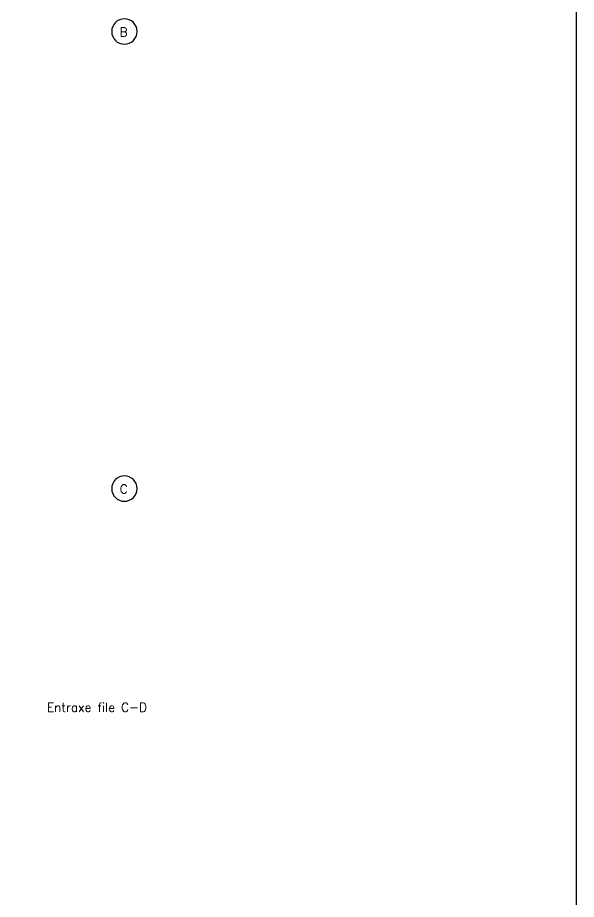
# Model space of a CAD drawing. Header units: metres. Extents: x 134472 to 303672, y 136880 to 366415.
# Drawn here: x 281667 to 303672, y 300192 to 334895 of the extents above; entities that cross this region are included whole.
import ezdxf
from ezdxf.enums import TextEntityAlignment as Align

# ---------------------------------------------------------------- set-up
doc = ezdxf.new("R2010")
doc.units = ezdxf.units.M
doc.header["$LTSCALE"] = 2
doc.header["$MEASUREMENT"] = 0
doc.layers.add('CFD-Text', color=7, linetype='Continuous')
doc.layers.add('hojo', color=255, linetype='Continuous')
doc.styles.add('A030-07$0$ROMANS', font='romans')

msp = doc.modelspace()

# ---------------------------------------------------------------- linework, layer by layer
at = {"layer": 'CFD-Text', "flags": 128}
for points in [[(285871.059, 334849.317, 1), (285871.059, 333849.317, 1), (285871.059, 334849.317)], [(285871.059, 316860.067, 1), (285871.059, 315860.067, 1), (285871.059, 316860.067)]]:
    msp.add_lwpolyline(points, format="xyb", dxfattribs=at)
at = {"layer": 'hojo'}
msp.add_lwpolyline([(134472.159, 248215.259), (303672.159, 248215.259), (303672.159, 366415.259), (134472.159, 366415.259)], close=True, dxfattribs=at)
msp.add_lwpolyline([(134472.159, 248215.259), (303672.159, 248215.259), (303672.159, 366415.259), (134472.159, 366415.259)], close=True, dxfattribs=at)

# ---------------------------------------------------------------- texts
at = {"layer": 'CFD-Text', "style": 'A030-07$0$ROMANS'}
for s, p in [('B', (285839.257, 334328.093)), ('C', (285847.59, 316338.843)), ('Entraxe file C-D', (284791.087, 307750.769))]:
    msp.add_text(s, height=350, rotation=0.0000273, dxfattribs=at).set_placement(p, align=Align.MIDDLE_CENTER)

doc.saveas('drawing.dxf')
